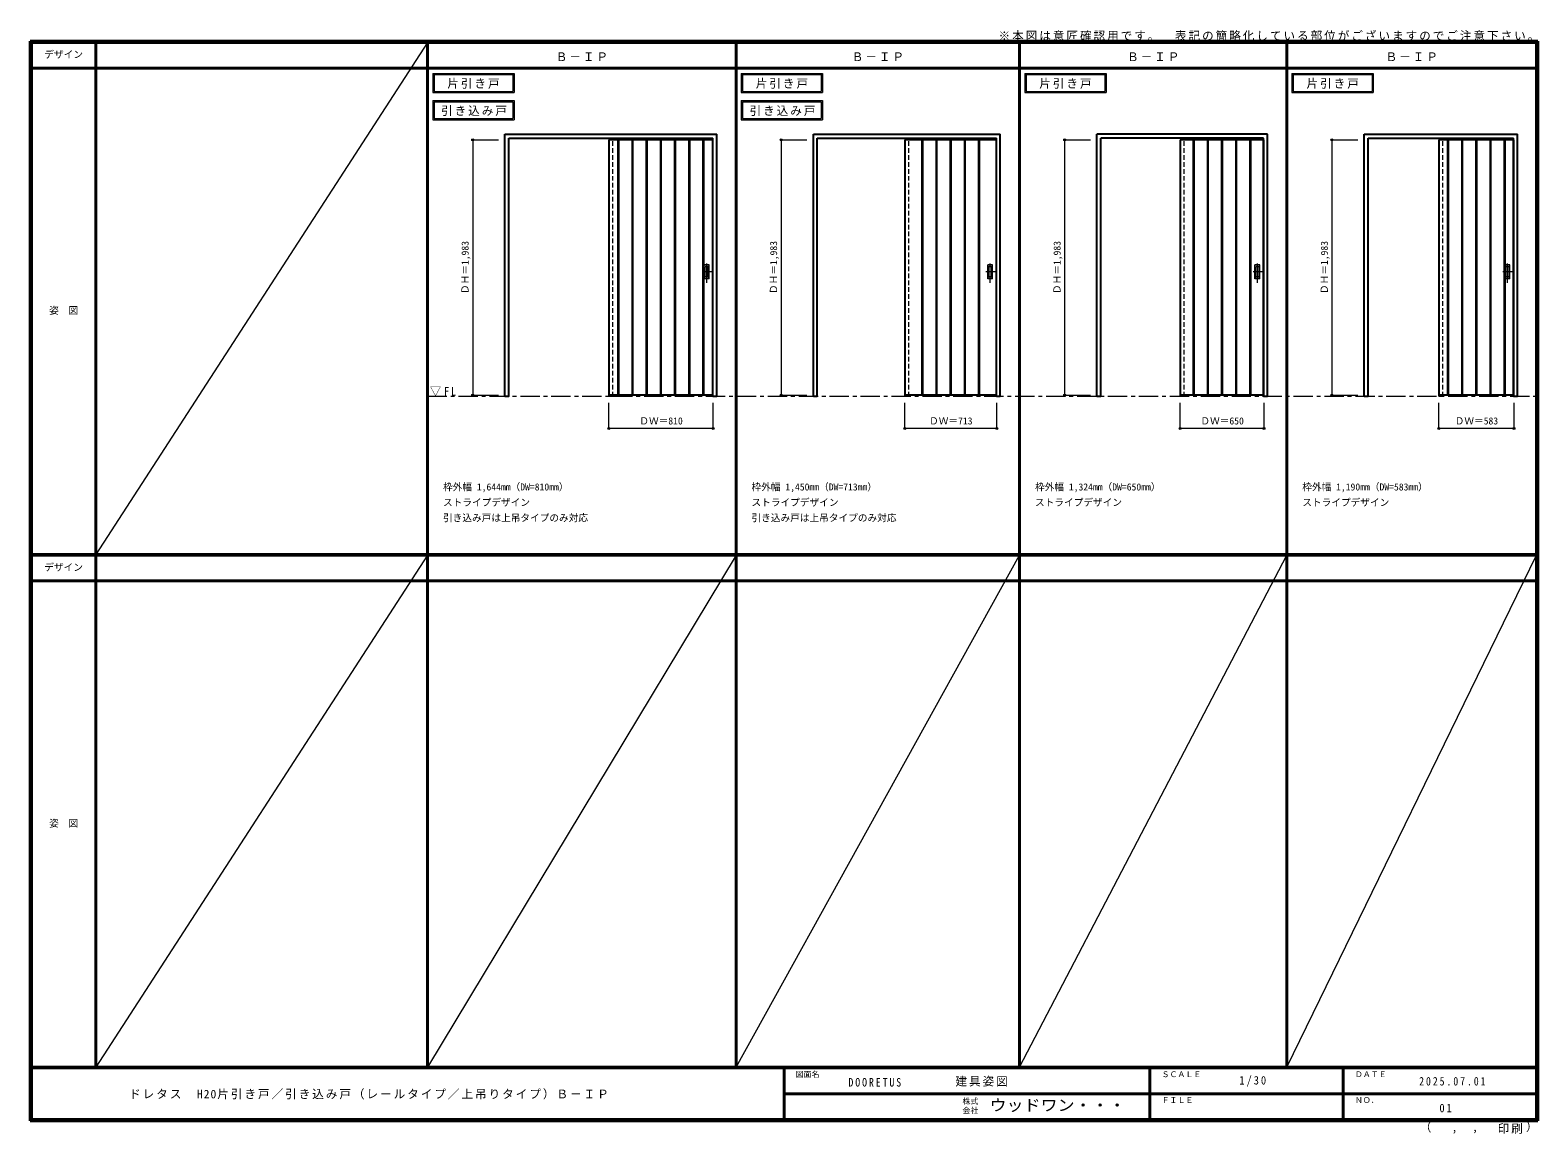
# Model space of a CAD drawing. Units: millimetres, scale not verified. Extents: x -6000 to 5700, y -4307 to 4260.
import ezdxf
from ezdxf.enums import TextEntityAlignment as Align

# ---------------------------------------------------------------- set-up
doc = ezdxf.new("R2010")
doc.units = ezdxf.units.MM
doc.header["$LTSCALE"] = 30
doc.header["$PDMODE"] = 32
doc.header["$PDSIZE"] = 15
doc.linetypes.add('CHAIN1', pattern=[8, 5, -1, 1, -1])
doc.linetypes.add('DASHED1', pattern=[1.8, 1.2, -0.6])
for name, color, linetype, lineweight in [('0-1_通り芯', 7, 'CHAIN1', 18), ('0-2_扉', 4, 'DASHED1', 9), ('0-3_仕上げ', 3, 'Continuous', 25), ('0-4_枠', 3, 'Continuous', 25), ('0-6_引手', 7, 'Continuous', 18), ('0-A_文字', 7, 'Continuous', 18), ('0-B_寸法', 7, 'Continuous', 9), ('F-1_枠', 6, 'Continuous', 40), ('F-A_文字', 7, 'Continuous', 18)]:
    doc.layers.add(name, color=color, linetype=linetype, lineweight=lineweight)
doc.styles.add('ＭＳ ゴシック', font='')
doc.styles.get('ＭＳ ゴシック').set_extended_font_data('MS Gothic')

msp = doc.modelspace()

# ---------------------------------------------------------------- linework, layer by layer
at = {"layer": '0-1_通り芯'}
msp.add_line((-2916, 1418), (5690, 1418), dxfattribs=at)
at = {"layer": '0-2_扉'}
for p, q in [((-1509, 3409.5), (-1509, 3405.5)), ((-702, 3409.5), (-699, 3409.5)), ((788, 3409.5), (788, 3405.5)), ((1498, 3409.5), (1501, 3409.5)), ((2925, 3409.5), (2925, 3405.5)), ((3572, 3409.5), (3575, 3409.5)), ((4932, 3409.5), (4932, 3405.5)), ((5512, 3409.5), (5515, 3409.5))]:
    msp.add_line(p, q, dxfattribs=at)
at = {"layer": '0-2_扉', "color": 3, "linetype": 'Continuous', "lineweight": 25}
for p, q in [((-1509, 3409.5), (-1509, 1426.5)), ((-701, 3409.5), (-1509, 3409.5)), ((788, 3409.5), (788, 1426.5)), ((1499, 3409.5), (788, 3409.5)), ((2925, 3409.5), (2925, 1426.5)), ((3573, 3409.5), (2925, 3409.5)), ((4932, 3409.5), (4932, 1426.5)), ((5513, 3409.5), (4932, 3409.5)), ((-701, 1426.5), (-1509, 1426.5)), ((1499, 1426.5), (788, 1426.5)), ((3573, 1426.5), (2925, 1426.5)), ((5513, 1426.5), (4932, 1426.5))]:
    msp.add_line(p, q, dxfattribs=at)
at = {"layer": '0-2_扉'}
for points in [[(-702, 1426.5), (-699, 1426.5), (-699, 3409.5)], [(1498, 1426.5), (1501, 1426.5), (1501, 3409.5)], [(3572, 1426.5), (3575, 1426.5), (3575, 3409.5)], [(5512, 1426.5), (5515, 1426.5), (5515, 3409.5)]]:
    msp.add_lwpolyline(points, dxfattribs=at)
at = {"layer": '0-3_仕上げ'}
for p, q in [((-1507, 1426.5), (-1507, 3409.5)), ((-1436, 1426.5), (-1436, 3409.5)), ((-1432, 1426.5), (-1432, 3409.5)), ((-1326, 1426.5), (-1326, 3409.5)), ((-1322, 1426.5), (-1322, 3409.5)), ((-1216, 1426.5), (-1216, 3409.5)), ((-1212, 1426.5), (-1212, 3409.5)), ((-1106, 1426.5), (-1106, 3409.5)), ((-1102, 1426.5), (-1102, 3409.5)), ((-996, 1426.5), (-996, 3409.5)), ((-992, 1426.5), (-992, 3409.5)), ((-886, 1426.5), (-886, 3409.5)), ((-882, 1426.5), (-882, 3409.5)), ((-776, 1426.5), (-776, 3409.5)), ((-772, 1426.5), (-772, 3409.5)), ((-701, 1426.5), (-701, 3409.5)), ((790, 1426.5), (790, 3409.5)), ((922.5, 1426.5), (922.5, 3409.5)), ((926.5, 1426.5), (926.5, 3409.5)), ((1032.5, 1426.5), (1032.5, 3409.5)), ((1036.5, 1426.5), (1036.5, 3409.5)), ((1142.5, 1426.5), (1142.5, 3409.5)), ((1146.5, 1426.5), (1146.5, 3409.5)), ((1252.5, 1426.5), (1252.5, 3409.5)), ((1256.5, 1426.5), (1256.5, 3409.5)), ((1362.5, 1426.5), (1362.5, 3409.5)), ((1366.5, 1426.5), (1366.5, 3409.5)), ((1499, 1426.5), (1499, 3409.5)), ((2927, 1426.5), (2927, 3409.5)), ((3028, 1426.5), (3028, 3409.5)), ((3032, 1426.5), (3032, 3409.5)), ((3138, 1426.5), (3138, 3409.5)), ((3142, 1426.5), (3142, 3409.5)), ((3248, 1426.5), (3248, 3409.5)), ((3252, 1426.5), (3252, 3409.5)), ((3358, 1426.5), (3358, 3409.5)), ((3362, 1426.5), (3362, 3409.5)), ((3468, 1426.5), (3468, 3409.5)), ((3472, 1426.5), (3472, 3409.5)), ((3573, 1426.5), (3573, 3409.5)), ((4934, 1426.5), (4934, 3409.5)), ((5001.5, 1426.5), (5001.5, 3409.5)), ((5005.5, 1426.5), (5005.5, 3409.5)), ((5111.5, 1426.5), (5111.5, 3409.5)), ((5115.5, 1426.5), (5115.5, 3409.5)), ((5221.5, 1426.5), (5221.5, 3409.5)), ((5225.5, 1426.5), (5225.5, 3409.5)), ((5331.5, 1426.5), (5331.5, 3409.5)), ((5335.5, 1426.5), (5335.5, 3409.5)), ((5441.5, 1426.5), (5441.5, 3409.5)), ((5445.5, 1426.5), (5445.5, 3409.5)), ((5513, 1426.5), (5513, 3409.5))]:
    msp.add_line(p, q, dxfattribs=at)
at = {"layer": '0-3_仕上げ', "color": 7, "lineweight": 18}
for p, q in [((-1434, 1426.5), (-1434, 3409.5)), ((-1324, 1426.5), (-1324, 3409.5)), ((-1214, 1426.5), (-1214, 3409.5)), ((-1104, 1426.5), (-1104, 3409.5)), ((-994, 1426.5), (-994, 3409.5)), ((-884, 1426.5), (-884, 3409.5)), ((-774, 1426.5), (-774, 3409.5)), ((924.5, 1426.5), (924.5, 3409.5)), ((1034.5, 1426.5), (1034.5, 3409.5)), ((1144.5, 1426.5), (1144.5, 3409.5)), ((1254.5, 1426.5), (1254.5, 3409.5)), ((1364.5, 1426.5), (1364.5, 3409.5)), ((3030, 1426.5), (3030, 3409.5)), ((3140, 1426.5), (3140, 3409.5)), ((3250, 1426.5), (3250, 3409.5)), ((3360, 1426.5), (3360, 3409.5)), ((3470, 1426.5), (3470, 3409.5)), ((5003.5, 1426.5), (5003.5, 3409.5)), ((5113.5, 1426.5), (5113.5, 3409.5)), ((5223.5, 1426.5), (5223.5, 3409.5)), ((5333.5, 1426.5), (5333.5, 3409.5)), ((5443.5, 1426.5), (5443.5, 3409.5))]:
    msp.add_line(p, q, dxfattribs=at)
at = {"layer": '0-4_枠'}
for p, q in [((-2316, 1418), (-2316, 3453)), ((-2316, 3453), (-672, 3453)), ((-2286, 3423), (-702, 3423)), ((-702, 1418), (-702, 3423)), ((-672, 1418), (-672, 3453)), ((78, 1418), (78, 3453)), ((78, 3453), (1528, 3453)), ((108, 3423), (1498, 3423)), ((1498, 1418), (1498, 3423)), ((1528, 1418), (1528, 3453)), ((2278, 1418), (2278, 3453)), ((3602, 3453), (2278, 3453)), ((3572, 3423), (2308, 3423)), ((3572, 1418), (3572, 3423)), ((3602, 1418), (3602, 3453)), ((4352, 1418), (4352, 3453)), ((4352, 3453), (5542, 3453)), ((4382, 3423), (5512, 3423)), ((5512, 1418), (5512, 3423)), ((5542, 1418), (5542, 3453)), ((-702, 1418), (-672, 1418)), ((1498, 1418), (1528, 1418)), ((3572, 1418), (3602, 1418)), ((5512, 1418), (5542, 1418))]:
    msp.add_line(p, q, dxfattribs=at)
at = {"layer": '0-4_枠', "color": 4, "linetype": 'DASHED1', "lineweight": 9}
for p, q in [((-1509, 1418), (-1509, 3423)), ((-1479, 1418), (-1479, 3423)), ((788, 1418), (788, 3423)), ((818, 1418), (818, 3423)), ((2925, 1418), (2925, 3423)), ((2955, 1418), (2955, 3423)), ((4932, 1418), (4932, 3423)), ((4962, 1418), (4962, 3423)), ((-1509, 1418), (-1479, 1418)), ((788, 1418), (818, 1418)), ((2925, 1418), (2955, 1418)), ((4932, 1418), (4962, 1418))]:
    msp.add_line(p, q, dxfattribs=at)
at = {"layer": '0-4_枠'}
for points in [[(-2316, 1418), (-2286, 1418), (-2286, 3423)], [(78, 1418), (108, 1418), (108, 3423)], [(2278, 1418), (2308, 1418), (2308, 3423)], [(4352, 1418), (4382, 1418), (4382, 3423)]]:
    msp.add_lwpolyline(points, dxfattribs=at)
at = {"layer": '0-6_引手', "linetype": 'CHAIN1'}
for p, q in [((-750, 2298.77), (-750, 2469.62)), ((1450, 2298.77), (1450, 2469.62)), ((3524, 2298.77), (3524, 2469.62)), ((5464, 2298.77), (5464, 2469.62)), ((-711.93, 2384), (-784.44, 2384)), ((1488.07, 2384), (1415.56, 2384)), ((3562.07, 2384), (3489.56, 2384)), ((5502.07, 2384), (5429.56, 2384))]:
    msp.add_line(p, q, dxfattribs=at)
at = {"layer": '0-6_引手'}
for p, q in [((-731, 2439), (-769, 2439)), ((-769, 2329), (-769, 2439)), ((-737.5, 2423), (-762.5, 2423)), ((-762.5, 2345), (-762.5, 2423)), ((-737.5, 2345), (-762.5, 2345)), ((-737.5, 2345), (-737.5, 2423)), ((-731, 2329), (-731, 2439)), ((1469, 2439), (1431, 2439)), ((1431, 2329), (1431, 2439)), ((1462.5, 2423), (1437.5, 2423)), ((1437.5, 2345), (1437.5, 2423)), ((1462.5, 2345), (1437.5, 2345)), ((1462.5, 2345), (1462.5, 2423)), ((1469, 2329), (1469, 2439)), ((3543, 2439), (3505, 2439)), ((3505, 2329), (3505, 2439)), ((3536.5, 2423), (3511.5, 2423)), ((3511.5, 2345), (3511.5, 2423)), ((3536.5, 2345), (3511.5, 2345)), ((3536.5, 2345), (3536.5, 2423)), ((3543, 2329), (3543, 2439)), ((5483, 2439), (5445, 2439)), ((5445, 2329), (5445, 2439)), ((5476.5, 2423), (5451.5, 2423)), ((5451.5, 2345), (5451.5, 2423)), ((5476.5, 2345), (5451.5, 2345)), ((5476.5, 2345), (5476.5, 2423)), ((5483, 2329), (5483, 2439)), ((-731, 2329), (-769, 2329)), ((1469, 2329), (1431, 2329)), ((3543, 2329), (3505, 2329)), ((5483, 2329), (5445, 2329))]:
    msp.add_line(p, q, dxfattribs=at)
at = {"layer": '0-6_引手', "linetype": 'DASHED1'}
for p, q in [((-766, 2333), (-766, 2435)), ((1434, 2333), (1434, 2435)), ((3508, 2333), (3508, 2435)), ((5448, 2333), (5448, 2435)), ((-734, 2333), (-766, 2333)), ((1466, 2333), (1434, 2333)), ((3540, 2333), (3508, 2333)), ((5480, 2333), (5448, 2333))]:
    msp.add_line(p, q, dxfattribs=at)
for points in [[(-734, 2333), (-734, 2435), (-766, 2435)], [(1466, 2333), (1466, 2435), (1434, 2435)], [(3540, 2333), (3540, 2435), (3508, 2435)], [(5480, 2333), (5480, 2435), (5448, 2435)]]:
    msp.add_lwpolyline(points, dxfattribs=at)
at = {"layer": '0-A_文字'}
for p, q in [((-2876, 3925), (-2876, 3775)), ((-2866, 3915), (-2866, 3785)), ((-2866, 3915), (-2254.97, 3915)), ((-2254.97, 3915), (-2254.97, 3785)), ((-482, 3925), (-482, 3775)), ((-472, 3915), (-472, 3785)), ((-472, 3915), (139.03, 3915)), ((139.03, 3915), (139.03, 3785)), ((1718, 3925), (1718, 3775)), ((1728, 3915), (1728, 3785)), ((1728, 3915), (2339.03, 3915)), ((2339.03, 3915), (2339.03, 3785)), ((3792, 3925), (3792, 3775)), ((3802, 3915), (3802, 3785)), ((3802, 3915), (4413.03, 3915)), ((4413.03, 3915), (4413.03, 3785)), ((-2876, 3775), (-2244.97, 3775)), ((-2866, 3785), (-2254.97, 3785)), ((-482, 3775), (149.03, 3775)), ((-472, 3785), (139.03, 3785)), ((1718, 3775), (2349.03, 3775)), ((1728, 3785), (2339.03, 3785)), ((3792, 3775), (4423.03, 3775)), ((3802, 3785), (4413.03, 3785)), ((-2876, 3713.53), (-2876, 3563.53)), ((-2866, 3703.53), (-2866, 3573.53)), ((-2866, 3703.53), (-2254.97, 3703.53)), ((-2254.97, 3703.53), (-2254.97, 3573.53)), ((-482, 3713.53), (-482, 3563.53)), ((-472, 3703.53), (-472, 3573.53)), ((-472, 3703.53), (139.03, 3703.53)), ((139.03, 3703.53), (139.03, 3573.53)), ((-2876, 3563.53), (-2244.97, 3563.53)), ((-2866, 3573.53), (-2254.97, 3573.53)), ((-482, 3563.53), (149.03, 3563.53)), ((-472, 3573.53), (139.03, 3573.53))]:
    msp.add_line(p, q, dxfattribs=at)
for points in [[(-2876, 3925), (-2244.97, 3925), (-2244.97, 3775)], [(-482, 3925), (149.03, 3925), (149.03, 3775)], [(1718, 3925), (2349.03, 3925), (2349.03, 3775)], [(3792, 3925), (4423.03, 3925), (4423.03, 3775)], [(-2876, 3713.53), (-2244.97, 3713.53), (-2244.97, 3563.53)], [(-482, 3713.53), (149.03, 3713.53), (149.03, 3563.53)]]:
    msp.add_lwpolyline(points, dxfattribs=at)
at = {"layer": '0-B_寸法', "color": 4}
for p, q in [((-2566, 3409.5), (-2566, 1426.5)), ((-2566, 3409.5), (-2366, 3409.5)), ((-172, 3409.5), (-172, 1426.5)), ((-172, 3409.5), (28, 3409.5)), ((2028, 3409.5), (2028, 1426.5)), ((2028, 3409.5), (2228, 3409.5)), ((4102, 3409.5), (4102, 1426.5)), ((4102, 3409.5), (4302, 3409.5)), ((-2566, 1426.5), (-2366, 1426.5)), ((-172, 1426.5), (28, 1426.5)), ((2028, 1426.5), (2228, 1426.5)), ((4102, 1426.5), (4302, 1426.5)), ((-1509, 1168), (-1509, 1368)), ((-699, 1168), (-699, 1368)), ((1501, 1168), (1501, 1368)), ((3575, 1168), (3575, 1368)), ((5515, 1168), (5515, 1368)), ((-699, 1168), (-1509, 1168))]:
    msp.add_line(p, q, dxfattribs=at)
for points in [[(1501, 1168), (788, 1168), (788, 1368)], [(3575, 1168), (2925, 1168), (2925, 1368)], [(5515, 1168), (4932, 1168), (4932, 1368)]]:
    msp.add_lwpolyline(points, dxfattribs=at)
at = {"layer": '0-B_寸法'}
for p in [(-2566, 3409.5), (-172, 3409.5), (2028, 3409.5), (4102, 3409.5), (-2566, 1426.5), (-172, 1426.5), (2028, 1426.5), (4102, 1426.5), (-1509, 1168), (-699, 1168), (788, 1168), (1501, 1168), (2925, 1168), (3575, 1168), (4932, 1168), (5515, 1168)]:
    msp.add_point(p, dxfattribs=at)
at = {"layer": 'F-1_枠'}
for p, q in [((-6000, 4175), (5700, 4175)), ((-6000, 4175), (-6000, -4205)), ((-6000, 4170), (5700, 4170)), ((-6000, 4165), (5700, 4165)), ((-5995, 4175), (-5995, -4205)), ((-5990, 4175), (-5990, -4205)), ((-5490, 4175), (-5490, -3790)), ((-2916, -3790), (-2916, 4175)), ((-522, -3790), (-522, 4175)), ((1678, -3790), (1678, 4175)), ((3752, -3790), (3752, 4175)), ((5690, 4175), (5690, -4205)), ((5695, 4175), (5695, -4205)), ((5700, 4175), (5700, -4205)), ((-6000, 3965), (5700, 3965)), ((-6000, 190.5), (5700, 190.5)), ((-6000, 187.5), (5700, 187.5)), ((-6000, 184.5), (5700, 184.5)), ((-6000, -15.5), (5700, -15.5)), ((5700, -3790), (-6000, -3790)), ((5700, -3795), (-6000, -3795)), ((-150, -3795), (-150, -4195)), ((2690, -3795), (2690, -4195)), ((4190, -3795), (4190, -4195)), ((-150, -3995), (5690, -3995.01)), ((5700, -4195), (-6000, -4195)), ((5700, -4200), (-6000, -4200)), ((5700, -4205), (-6000, -4205))]:
    msp.add_line(p, q, dxfattribs=at)
at = {"layer": 'F-A_文字'}
for p, q in [((-2916, 4165), (-5490, 190.5)), ((-2916, 184.5), (-5490, -3790)), ((-522, 184.5), (-2916, -3790)), ((-522, -3790), (1678, 184.5)), ((1678, -3790), (3752, 184.5)), ((3752, -3790), (5690, 184.5))]:
    msp.add_line(p, q, dxfattribs=at)

# ---------------------------------------------------------------- texts
at = {"layer": '0-A_文字', "style": 'ＭＳ ゴシック'}
for s, p in [('枠外幅 1,644mm（DW=810mm）', (-2796, 670.5)), ('枠外幅 1,450mm（DW=713mm）', (-402, 670.5)), ('枠外幅 1,324mm（DW=650mm）', (1798, 670.5)), ('枠外幅 1,190mm（DW=583mm）', (3872, 670.5)), ('ストライプデザイン', (-2796, 550.5)), ('ストライプデザイン', (-402, 550.5)), ('ストライプデザイン', (1798, 550.5)), ('ストライプデザイン', (3872, 550.5)), ('引き込み戸は上吊タイプのみ対応', (-2796, 430.5)), ('引き込み戸は上吊タイプのみ対応', (-402, 430.5))]:
    msp.add_text(s, height=54.99, dxfattribs=at).set_placement(p, align=Align.BOTTOM_LEFT)
at = {"layer": '0-A_文字', "char_height": 65.98, "attachment_point": 7, "style": 'ＭＳ ゴシック'}
for s, insert in [('\\T1.17;※本図は意匠確認用です。\u3000表記の簡略化している部位がございますのでご注意下さい。', (1515, 4175)), ('\\T1.17;Ｂ－ＩＰ', (-1921.5, 4020)), ('\\T1.17;Ｂ－ＩＰ', (375.5, 4020)), ('\\T1.17;Ｂ－ＩＰ', (2512.5, 4020)), ('\\T1.17;Ｂ－ＩＰ', (4518.5, 4020)), ('\\T1.17;片引き戸', (-2762.98, 3805)), ('\\T1.17;片引き戸', (-368.98, 3805)), ('\\T1.17;片引き戸', (1831.02, 3805)), ('\\T1.17;片引き戸', (3905.02, 3805)), ('\\T1.17;引き込み戸', (-2811.34, 3593.53)), ('\\T1.17;引き込み戸', (-417.34, 3593.53)), ('\\T1.26;\\W0.95;▽FL', (-2897.25, 1418))]:
    msp.add_mtext(s, dxfattribs=dict(at, insert=insert))
at = {"layer": '0-B_寸法', "style": 'ＭＳ ゴシック'}
for p in [(-2581, 2211.75), (-187, 2211.75), (2013, 2211.75), (4087, 2211.75)]:
    msp.add_text('ＤＨ＝1,983', height=54.99, rotation=90, dxfattribs=at).set_placement(p, align=Align.BOTTOM_LEFT)
for s, p in [('ＤＷ＝810', (-1272.75, 1183)), ('ＤＷ＝713', (975.75, 1183)), ('ＤＷ＝650', (3081.25, 1183)), ('ＤＷ＝583', (5054.75, 1183))]:
    msp.add_text(s, height=54.99, dxfattribs=at).set_placement(p, align=Align.BOTTOM_LEFT)
at = {"layer": 'F-A_文字', "style": 'ＭＳ ゴシック'}
for s, height, p in [('デザイン', 54.99, (-5890, 4027.5)), ('姿\u3000図', 54.99, (-5852.5, 2040.25)), ('デザイン', 54.99, (-5890, 47)), ('姿\u3000図', 54.99, (-5852.5, -1940.25)), ('図面名', 43.99, (-60, -3880)), ('ＳＣＡＬＥ', 43.99, (2780, -3880)), ('ＤＡＴＥ', 43.99, (4280, -3880)), ('株式', 43.99, (1235, -4089)), ('ＦＩＬＥ', 43.99, (2780, -4080)), ('ＮＯ．', 43.99, (4280, -4080)), ('会社', 43.99, (1235, -4161)), ('（', 65.98, (4784.03, -4308.31)), ('）', 65.98, (5608.4, -4304.13)), (',', 65.98, (5031.28, -4308.31)), (',', 65.98, (5190.2, -4305.53))]:
    msp.add_text(s, height=height, dxfattribs=at).set_placement(p, align=Align.BOTTOM_LEFT)
at = {"layer": 'F-A_文字', "style": 'ＭＳ ゴシック', "width": 1.1}
msp.add_text('ウッドワン・・・', height=87.98, dxfattribs=at).set_placement((1445, -4155), align=Align.BOTTOM_LEFT)
at = {"layer": 'F-A_文字', "char_height": 65.98, "attachment_point": 7, "style": 'ＭＳ ゴシック'}
for s, insert in [('\\T1.17;建具姿図', (1180.42, -3940)), ('\\T1.38;\\W0.9;1/30', (3383.75, -3940)), ('\\T1.17;ドレタス\u3000H20片引き戸／引き込み戸（レールタイプ／上吊りタイプ）Ｂ－ＩＰ', (-5232.1, -4040)), ('\\T1.39;\\W0.85;DOORETUS', (350, -3940.79)), ('\\T1.39;\\W0.85;2025.07.01', (4778.75, -3932.5)), ('\\T1.36;\\W0.9;01', (4936.25, -4140)), ('\\T1.17;印刷', (5388.15, -4306.92))]:
    msp.add_mtext(s, dxfattribs=dict(at, insert=insert))

doc.saveas('drawing.dxf')
